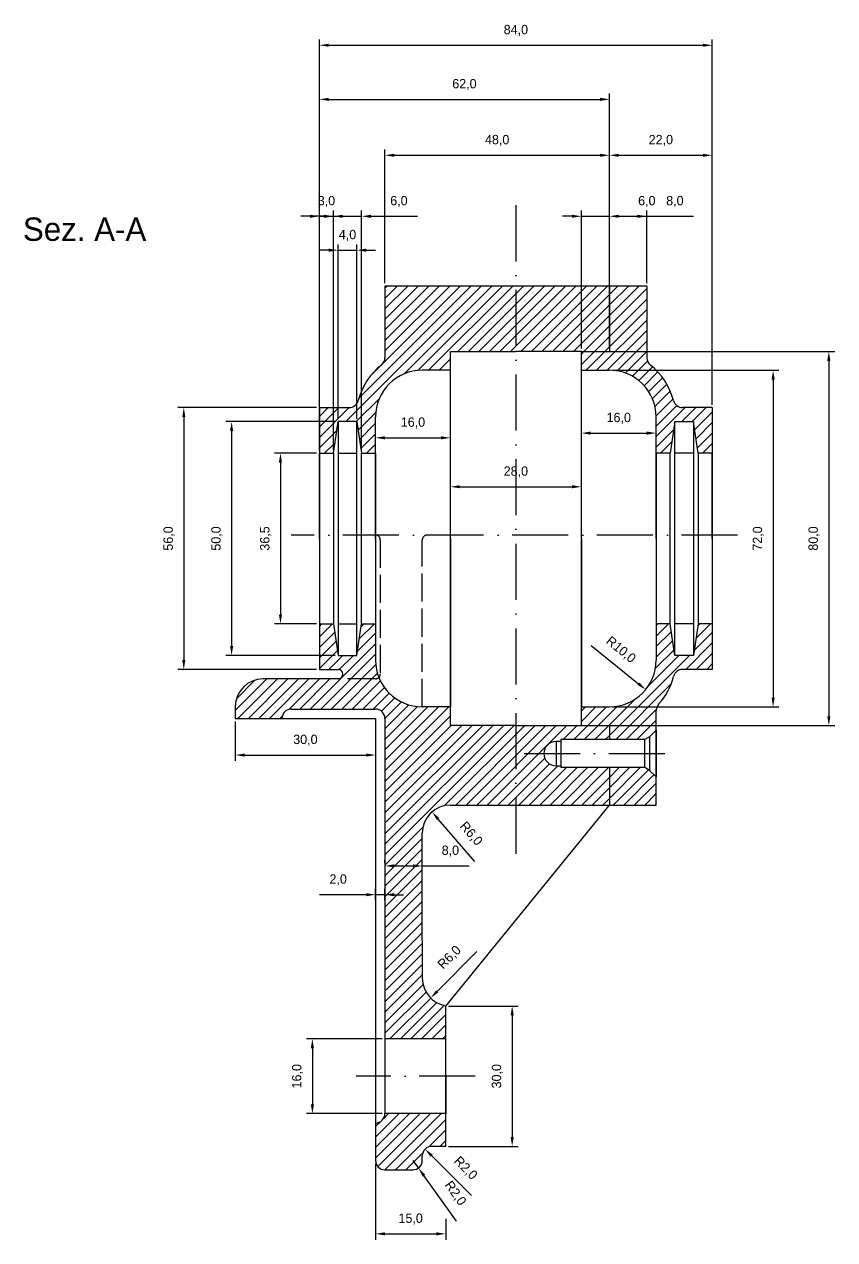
# Model space of a CAD drawing. Header units: millimetres. Extents: x -473 to -44, y 119 to 395.
# Drawn here: x -217 to -43.7, y 135.5 to 395.5 of the extents above; entities that cross this region are included whole.
import ezdxf

# ---------------------------------------------------------------- set-up
doc = ezdxf.new("R2010")
doc.units = ezdxf.units.MM
doc.linetypes.add('ACAD_ISO02W100', pattern=[15, 12, -3])
doc.linetypes.add('ACAD_ISO10W100', pattern=[18, 12, -3, 0, -3])
doc.layers.add('asse', color=12, linetype='ACAD_ISO10W100', plot=False)
doc.layers.add('punti nascosti', color=212, linetype='ACAD_ISO02W100', plot=False)
for name, color, linetype in [('oggetto', 7, 'Continuous'), ('quotatura', 130, 'Continuous'), ('sezione', 12, 'Continuous')]:
    doc.layers.add(name, color=color, linetype=linetype)
doc.dimstyles.new('ISO-25', dxfattribs={"dimtxt": 2, "dimasz": 2, "dimexe": 1.25, "dimexo": 0.625, "dimgap": 2, "dimtad": 1, "dimdec": 1, "dimzin": 1, "dimtxsty": 'Standard', "dimcen": 2.5, "dimadec": 0, "dimazin": 0, "dimtfac": 1, "dimtdec": 1, "dimtmove": 0, "dimatfit": 3, "dimfxl": 1, "dimarcsym": 0})
pattern_1 = [(45, (16.211, 5.767), (-1.122532, 1.122532), [])]

# ---------------------------------------------------------------- blocks, each defined once
blk = doc.blocks.new('*D22')
at = {"layer": 'quotatura', "color": 0, "lineweight": -2, "transparency": 16777216}
for p, q in [((-153.89, 314.12), (-153.89, 392.24)), ((-151.89, 390.99), (-71.89, 390.99)), ((-69.89, 314.12), (-69.89, 392.24))]:
    blk.add_line(p, q, dxfattribs=at)
at = {"layer": 'quotatura', "color": 0, "transparency": 16777216}
for points in [[(-151.89, 391.33), (-151.89, 390.66), (-153.89, 390.99)], [(-71.89, 391.33), (-71.89, 390.66), (-69.89, 390.99)]]:
    blk.add_solid(points, dxfattribs=at)
at = {"layer": 'quotatura', "color": 0, "transparency": 16777216, "insert": (-111.89, 394.16), "char_height": 2, "attachment_point": 5}
blk.add_mtext('84,0', dxfattribs=at)
blk = doc.blocks.new('*D23')
at = {"layer": 'quotatura', "color": 0, "lineweight": -2, "transparency": 16777216}
for p, q in [((-153.89, 314.12), (-153.89, 380.67)), ((-91.89, 340.12), (-91.89, 380.67)), ((-151.89, 379.42), (-93.89, 379.42))]:
    blk.add_line(p, q, dxfattribs=at)
at = {"layer": 'quotatura', "color": 0, "transparency": 16777216}
for points in [[(-151.89, 379.76), (-151.89, 379.09), (-153.89, 379.42)], [(-93.89, 379.76), (-93.89, 379.09), (-91.89, 379.42)]]:
    blk.add_solid(points, dxfattribs=at)
at = {"layer": 'quotatura', "color": 0, "transparency": 16777216, "insert": (-122.89, 382.59), "char_height": 2, "attachment_point": 5}
blk.add_mtext('62,0', dxfattribs=at)
blk = doc.blocks.new('*D24')
at = {"layer": 'quotatura', "color": 0, "lineweight": -2, "transparency": 16777216}
for p, q in [((-139.89, 340.12), (-139.89, 368.71)), ((-137.89, 367.46), (-93.89, 367.46)), ((-91.89, 340.12), (-91.89, 368.71))]:
    blk.add_line(p, q, dxfattribs=at)
at = {"layer": 'quotatura', "color": 0, "transparency": 16777216}
for points in [[(-137.89, 367.79), (-137.89, 367.13), (-139.89, 367.46)], [(-93.89, 367.79), (-93.89, 367.13), (-91.89, 367.46)]]:
    blk.add_solid(points, dxfattribs=at)
at = {"layer": 'quotatura', "color": 0, "transparency": 16777216, "insert": (-115.89, 370.63), "char_height": 2, "attachment_point": 5}
blk.add_mtext('48,0', dxfattribs=at)
blk = doc.blocks.new('*D25')
at = {"layer": 'quotatura', "color": 0, "lineweight": -2, "transparency": 16777216}
for p, q in [((-91.89, 340.12), (-91.89, 368.71)), ((-89.89, 367.46), (-71.89, 367.46)), ((-69.89, 340.12), (-69.89, 368.71))]:
    blk.add_line(p, q, dxfattribs=at)
at = {"layer": 'quotatura', "color": 0, "transparency": 16777216}
for points in [[(-89.89, 367.79), (-89.89, 367.13), (-91.89, 367.46)], [(-71.89, 367.79), (-71.89, 367.13), (-69.89, 367.46)]]:
    blk.add_solid(points, dxfattribs=at)
at = {"layer": 'quotatura', "color": 0, "transparency": 16777216, "insert": (-80.89, 370.63), "char_height": 2, "attachment_point": 5}
blk.add_mtext('22,0', dxfattribs=at)
blk = doc.blocks.new('*D26')
at = {"layer": 'quotatura', "color": 0, "lineweight": -2, "transparency": 16777216}
for p, q in [((-99.89, 354.42), (-101.89, 354.42)), ((-97.89, 326.12), (-97.89, 355.67)), ((-97.89, 354.42), (-91.89, 354.42)), ((-91.89, 326.12), (-91.89, 355.67)), ((-89.89, 354.42), (-79.89, 354.42))]:
    blk.add_line(p, q, dxfattribs=at)
at = {"layer": 'quotatura', "color": 0, "transparency": 16777216}
for points in [[(-99.89, 354.75), (-99.89, 354.08), (-97.89, 354.42)], [(-89.89, 354.75), (-89.89, 354.08), (-91.89, 354.42)]]:
    blk.add_solid(points, dxfattribs=at)
at = {"layer": 'quotatura', "color": 0, "transparency": 16777216, "insert": (-83.89, 357.58), "char_height": 2, "attachment_point": 5}
blk.add_mtext('6,0', dxfattribs=at)
blk = doc.blocks.new('*D27')
at = {"layer": 'quotatura', "color": 0, "lineweight": -2, "transparency": 16777216}
for p, q in [((-91.89, 340.12), (-91.89, 355.67)), ((-89.89, 354.42), (-85.89, 354.42)), ((-83.89, 340.12), (-83.89, 355.67)), ((-83.89, 354.42), (-73.89, 354.42))]:
    blk.add_line(p, q, dxfattribs=at)
at = {"layer": 'quotatura', "color": 0, "transparency": 16777216}
for points in [[(-89.89, 354.75), (-89.89, 354.08), (-91.89, 354.42)], [(-85.89, 354.75), (-85.89, 354.08), (-83.89, 354.42)]]:
    blk.add_solid(points, dxfattribs=at)
at = {"layer": 'quotatura', "color": 0, "transparency": 16777216, "insert": (-77.89, 357.58), "char_height": 2, "attachment_point": 5}
blk.add_mtext('8,0', dxfattribs=at)
blk = doc.blocks.new('*D28')
at = {"layer": 'quotatura', "color": 0, "lineweight": -2, "transparency": 16777216}
for p, q in [((-155.89, 354.42), (-157.89, 354.42)), ((-153.89, 304.37), (-153.89, 355.67)), ((-153.89, 354.42), (-150.89, 354.42)), ((-150.89, 304.37), (-150.89, 355.67)), ((-148.89, 354.42), (-146.89, 354.42))]:
    blk.add_line(p, q, dxfattribs=at)
at = {"layer": 'quotatura', "color": 0, "transparency": 16777216}
for points in [[(-155.89, 354.75), (-155.89, 354.08), (-153.89, 354.42)], [(-148.89, 354.75), (-148.89, 354.08), (-150.89, 354.42)]]:
    blk.add_solid(points, dxfattribs=at)
at = {"layer": 'quotatura', "color": 0, "transparency": 16777216, "insert": (-152.39, 357.58), "char_height": 2, "attachment_point": 5}
blk.add_mtext('3,0', dxfattribs=at)
blk = doc.blocks.new('*D29')
at = {"layer": 'quotatura', "color": 0, "lineweight": -2, "transparency": 16777216}
for p, q in [((-152.89, 354.42), (-154.89, 354.42)), ((-150.89, 304.37), (-150.89, 355.67)), ((-150.89, 354.42), (-144.89, 354.42)), ((-144.89, 304.37), (-144.89, 355.67)), ((-142.89, 354.42), (-132.89, 354.42))]:
    blk.add_line(p, q, dxfattribs=at)
at = {"layer": 'quotatura', "color": 0, "transparency": 16777216}
for points in [[(-152.89, 354.75), (-152.89, 354.08), (-150.89, 354.42)], [(-142.89, 354.75), (-142.89, 354.08), (-144.89, 354.42)]]:
    blk.add_solid(points, dxfattribs=at)
at = {"layer": 'quotatura', "color": 0, "transparency": 16777216, "insert": (-136.89, 357.58), "char_height": 2, "attachment_point": 5}
blk.add_mtext('6,0', dxfattribs=at)
blk = doc.blocks.new('*D30')
at = {"layer": 'quotatura', "color": 0, "lineweight": -2, "transparency": 16777216}
for p, q in [((-149.89, 311.12), (-149.89, 348.41)), ((-145.89, 311.12), (-145.89, 348.41)), ((-151.89, 347.16), (-153.89, 347.16)), ((-149.89, 347.16), (-145.89, 347.16)), ((-143.89, 347.16), (-141.89, 347.16))]:
    blk.add_line(p, q, dxfattribs=at)
at = {"layer": 'quotatura', "color": 0, "transparency": 16777216}
for points in [[(-151.89, 347.5), (-151.89, 346.83), (-149.89, 347.16)], [(-143.89, 347.5), (-143.89, 346.83), (-145.89, 347.16)]]:
    blk.add_solid(points, dxfattribs=at)
at = {"layer": 'quotatura', "color": 0, "transparency": 16777216, "insert": (-147.89, 350.33), "char_height": 2, "attachment_point": 5}
blk.add_mtext('4,0', dxfattribs=at)
blk = doc.blocks.new('*D31')
at = {"layer": 'quotatura', "color": 0, "lineweight": -2, "transparency": 16777216}
for p, q in [((-91.26, 321.5), (-55.64, 321.5)), ((-56.89, 319.5), (-56.89, 251.5)), ((-91.26, 249.5), (-55.64, 249.5))]:
    blk.add_line(p, q, dxfattribs=at)
at = {"layer": 'quotatura', "color": 0, "transparency": 16777216}
for points in [[(-57.22, 319.5), (-56.55, 319.5), (-56.89, 321.5)], [(-57.22, 251.5), (-56.55, 251.5), (-56.89, 249.5)]]:
    blk.add_solid(points, dxfattribs=at)
at = {"layer": 'quotatura', "color": 0, "transparency": 16777216, "insert": (-60.05, 285.5), "char_height": 2, "attachment_point": 5, "rotation": 90}
blk.add_mtext('72,0', dxfattribs=at)
blk = doc.blocks.new('*D32')
at = {"layer": 'quotatura', "color": 0, "lineweight": -2, "transparency": 16777216}
for p, q in [((-97.26, 325.5), (-43.72, 325.5)), ((-44.97, 323.5), (-44.97, 247.5)), ((-97.26, 245.5), (-43.72, 245.5))]:
    blk.add_line(p, q, dxfattribs=at)
at = {"layer": 'quotatura', "color": 0, "transparency": 16777216}
for points in [[(-45.31, 323.5), (-44.64, 323.5), (-44.97, 325.5)], [(-45.31, 247.5), (-44.64, 247.5), (-44.97, 245.5)]]:
    blk.add_solid(points, dxfattribs=at)
at = {"layer": 'quotatura', "color": 0, "transparency": 16777216, "insert": (-48.14, 285.5), "char_height": 2, "attachment_point": 5, "rotation": 90}
blk.add_mtext('80,0', dxfattribs=at)
blk = doc.blocks.new('*D33')
at = {"layer": 'quotatura', "color": 0, "lineweight": -2, "transparency": 16777216}
blk.add_line((-95.77, 262.65), (-85.68, 254.45), dxfattribs=at)
at = {"layer": 'quotatura', "color": 0, "transparency": 16777216}
blk.add_solid([(-85.47, 254.71), (-85.89, 254.19), (-84.13, 253.19)], dxfattribs=at)
at = {"layer": 'quotatura', "color": 0, "transparency": 16777216, "insert": (-89.5, 261.64), "char_height": 2, "attachment_point": 5, "rotation": 320.8714}
blk.add_mtext('R10,0', dxfattribs=at)
blk = doc.blocks.new('*D34')
at = {"layer": 'quotatura', "color": 0, "lineweight": -2, "transparency": 16777216}
for p, q in [((-97.89, 308.67), (-97.89, 309.3)), ((-95.89, 308.05), (-83.89, 308.05)), ((-81.89, 308.67), (-81.89, 309.3))]:
    blk.add_line(p, q, dxfattribs=at)
at = {"layer": 'quotatura', "color": 0, "transparency": 16777216}
for points in [[(-95.89, 308.38), (-95.89, 307.71), (-97.89, 308.05)], [(-83.89, 308.38), (-83.89, 307.71), (-81.89, 308.05)]]:
    blk.add_solid(points, dxfattribs=at)
at = {"layer": 'quotatura', "color": 0, "transparency": 16777216, "insert": (-89.89, 311.21), "char_height": 2, "attachment_point": 5}
blk.add_mtext('16,0', dxfattribs=at)
blk = doc.blocks.new('*D35')
at = {"layer": 'quotatura', "color": 0, "lineweight": -2, "transparency": 16777216}
for p, q in [((-125.89, 297.2), (-125.89, 297.82)), ((-123.89, 296.57), (-99.89, 296.57)), ((-97.89, 297.2), (-97.89, 297.82))]:
    blk.add_line(p, q, dxfattribs=at)
at = {"layer": 'quotatura', "color": 0, "transparency": 16777216}
for points in [[(-123.89, 296.91), (-123.89, 296.24), (-125.89, 296.57)], [(-99.89, 296.91), (-99.89, 296.24), (-97.89, 296.57)]]:
    blk.add_solid(points, dxfattribs=at)
at = {"layer": 'quotatura', "color": 0, "transparency": 16777216, "insert": (-111.89, 299.74), "char_height": 2, "attachment_point": 5}
blk.add_mtext('28,0', dxfattribs=at)
blk = doc.blocks.new('*D36')
at = {"layer": 'quotatura', "color": 0, "lineweight": -2, "transparency": 16777216}
for p, q in [((-141.89, 307.67), (-141.89, 308.29)), ((-139.89, 307.04), (-127.89, 307.04)), ((-125.89, 307.67), (-125.89, 308.29))]:
    blk.add_line(p, q, dxfattribs=at)
at = {"layer": 'quotatura', "color": 0, "transparency": 16777216}
for points in [[(-139.89, 307.37), (-139.89, 306.71), (-141.89, 307.04)], [(-127.89, 307.37), (-127.89, 306.71), (-125.89, 307.04)]]:
    blk.add_solid(points, dxfattribs=at)
at = {"layer": 'quotatura', "color": 0, "transparency": 16777216, "insert": (-133.89, 310.21), "char_height": 2, "attachment_point": 5}
blk.add_mtext('16,0', dxfattribs=at)
blk = doc.blocks.new('*D37')
at = {"layer": 'quotatura', "color": 0, "lineweight": -2, "transparency": 16777216}
for p, q in [((-171.89, 246.4), (-171.89, 237.94)), ((-141.89, 246.4), (-141.89, 237.94)), ((-169.89, 239.19), (-143.89, 239.19))]:
    blk.add_line(p, q, dxfattribs=at)
at = {"layer": 'quotatura', "color": 0, "transparency": 16777216}
for points in [[(-169.89, 239.53), (-169.89, 238.86), (-171.89, 239.19)], [(-143.89, 239.53), (-143.89, 238.86), (-141.89, 239.19)]]:
    blk.add_solid(points, dxfattribs=at)
at = {"layer": 'quotatura', "color": 0, "transparency": 16777216, "insert": (-156.89, 242.36), "char_height": 2, "attachment_point": 5}
blk.add_mtext('30,0', dxfattribs=at)
blk = doc.blocks.new('*D38')
at = {"layer": 'quotatura', "color": 0, "lineweight": -2, "transparency": 16777216}
for p, q in [((-141.89, 208.14), (-141.89, 210.58)), ((-139.89, 208.14), (-139.89, 210.58)), ((-143.89, 209.33), (-153.89, 209.33)), ((-139.89, 209.33), (-141.89, 209.33)), ((-137.89, 209.33), (-135.89, 209.33))]:
    blk.add_line(p, q, dxfattribs=at)
at = {"layer": 'quotatura', "color": 0, "transparency": 16777216}
for points in [[(-143.89, 209.66), (-143.89, 208.99), (-141.89, 209.33)], [(-137.89, 209.66), (-137.89, 208.99), (-139.89, 209.33)]]:
    blk.add_solid(points, dxfattribs=at)
at = {"layer": 'quotatura', "color": 0, "transparency": 16777216, "insert": (-149.89, 212.49), "char_height": 2, "attachment_point": 5}
blk.add_mtext('2,0', dxfattribs=at)
blk = doc.blocks.new('*D39')
at = {"layer": 'quotatura', "color": 0, "lineweight": -2, "transparency": 16777216}
for p, q in [((-139.89, 216.11), (-139.89, 216.73)), ((-131.89, 216.11), (-131.89, 216.73)), ((-137.89, 215.48), (-133.89, 215.48)), ((-131.89, 215.48), (-121.89, 215.48))]:
    blk.add_line(p, q, dxfattribs=at)
at = {"layer": 'quotatura', "color": 0, "transparency": 16777216}
for points in [[(-137.89, 215.82), (-137.89, 215.15), (-139.89, 215.48)], [(-133.89, 215.82), (-133.89, 215.15), (-131.89, 215.48)]]:
    blk.add_solid(points, dxfattribs=at)
at = {"layer": 'quotatura', "color": 0, "transparency": 16777216, "insert": (-125.89, 218.65), "char_height": 2, "attachment_point": 5}
blk.add_mtext('8,0', dxfattribs=at)
blk = doc.blocks.new('*D40')
at = {"layer": 'quotatura', "color": 0, "lineweight": -2, "transparency": 16777216}
blk.add_line((-120.63, 216.46), (-128.51, 225.51), dxfattribs=at)
at = {"layer": 'quotatura', "color": 0, "transparency": 16777216}
blk.add_solid([(-128.26, 225.73), (-128.77, 225.29), (-129.83, 227.02)], dxfattribs=at)
at = {"layer": 'quotatura', "color": 0, "transparency": 16777216, "insert": (-121.53, 222.31), "char_height": 2, "attachment_point": 5, "rotation": 311.0647}
blk.add_mtext('R6,0', dxfattribs=at)
blk = doc.blocks.new('*D41')
at = {"layer": 'quotatura', "color": 0, "lineweight": -2, "transparency": 16777216}
blk.add_line((-120.25, 197.17), (-128.71, 188.66), dxfattribs=at)
at = {"layer": 'quotatura', "color": 0, "transparency": 16777216}
blk.add_solid([(-128.94, 188.89), (-128.47, 188.42), (-130.12, 187.24)], dxfattribs=at)
at = {"layer": 'quotatura', "color": 0, "transparency": 16777216, "insert": (-126.02, 195.86), "char_height": 2, "attachment_point": 5, "rotation": 45.1835}
blk.add_mtext('R6,0', dxfattribs=at)
blk = doc.blocks.new('*D42')
at = {"layer": 'quotatura', "color": 0, "lineweight": -2, "transparency": 16777216}
for p, q in [((-126.26, 185.5), (-111.43, 185.5)), ((-112.68, 183.5), (-112.68, 157.5)), ((-126.26, 155.5), (-111.43, 155.5))]:
    blk.add_line(p, q, dxfattribs=at)
at = {"layer": 'quotatura', "color": 0, "transparency": 16777216}
for points in [[(-113.02, 183.5), (-112.35, 183.5), (-112.68, 185.5)], [(-113.02, 157.5), (-112.35, 157.5), (-112.68, 155.5)]]:
    blk.add_solid(points, dxfattribs=at)
at = {"layer": 'quotatura', "color": 0, "transparency": 16777216, "insert": (-115.85, 170.5), "char_height": 2, "attachment_point": 5, "rotation": 90}
blk.add_mtext('30,0', dxfattribs=at)
blk = doc.blocks.new('*D43')
at = {"layer": 'quotatura', "color": 0, "lineweight": -2, "transparency": 16777216}
blk.add_line((-121.41, 145), (-129.89, 153.5), dxfattribs=at)
at = {"layer": 'quotatura', "color": 0, "transparency": 16777216}
blk.add_solid([(-129.65, 153.73), (-130.12, 153.26), (-131.3, 154.91)], dxfattribs=at)
at = {"layer": 'quotatura', "color": 0, "transparency": 16777216, "insert": (-122.7, 150.78), "char_height": 2, "attachment_point": 5, "rotation": 314.9461}
blk.add_mtext('R2,0', dxfattribs=at)
blk = doc.blocks.new('*D44')
at = {"layer": 'quotatura', "color": 0, "lineweight": -2, "transparency": 16777216}
for p, q in [((-133.89, 152.5), (-132.72, 150.87)), ((-124.55, 139.5), (-131.55, 149.25))]:
    blk.add_line(p, q, dxfattribs=at)
at = {"layer": 'quotatura', "color": 0, "transparency": 16777216}
blk.add_solid([(-131.28, 149.44), (-131.82, 149.05), (-132.72, 150.87)], dxfattribs=at)
at = {"layer": 'quotatura', "color": 0, "transparency": 16777216, "insert": (-124.9, 145.41), "char_height": 2, "attachment_point": 5, "rotation": 305.6961}
blk.add_mtext('R2,0', dxfattribs=at)
blk = doc.blocks.new('*D45')
at = {"layer": 'quotatura', "color": 0, "lineweight": -2, "transparency": 16777216}
for p, q in [((-141.89, 151.87), (-141.89, 135.55)), ((-126.89, 140.02), (-126.89, 135.55)), ((-139.89, 136.8), (-128.89, 136.8))]:
    blk.add_line(p, q, dxfattribs=at)
at = {"layer": 'quotatura', "color": 0, "transparency": 16777216}
for points in [[(-139.89, 137.13), (-139.89, 136.46), (-141.89, 136.8)], [(-128.89, 137.13), (-128.89, 136.46), (-126.89, 136.8)]]:
    blk.add_solid(points, dxfattribs=at)
at = {"layer": 'quotatura', "color": 0, "transparency": 16777216, "insert": (-134.39, 139.96), "char_height": 2, "attachment_point": 5}
blk.add_mtext('15,0', dxfattribs=at)
blk = doc.blocks.new('*D46')
at = {"layer": 'quotatura', "color": 0, "lineweight": -2, "transparency": 16777216}
for p, q in [((-140.51, 178.5), (-156.65, 178.5)), ((-155.4, 176.5), (-155.4, 164.5)), ((-140.51, 162.5), (-156.65, 162.5))]:
    blk.add_line(p, q, dxfattribs=at)
at = {"layer": 'quotatura', "color": 0, "transparency": 16777216}
for points in [[(-155.73, 176.5), (-155.07, 176.5), (-155.4, 178.5)], [(-155.73, 164.5), (-155.07, 164.5), (-155.4, 162.5)]]:
    blk.add_solid(points, dxfattribs=at)
at = {"layer": 'quotatura', "color": 0, "transparency": 16777216, "insert": (-158.57, 170.5), "char_height": 2, "attachment_point": 5, "rotation": 90}
blk.add_mtext('16,0', dxfattribs=at)
blk = doc.blocks.new('*D48')
at = {"layer": 'quotatura', "color": 0, "lineweight": -2, "transparency": 16777216}
for p, q in [((-154.51, 303.75), (-163.47, 303.75)), ((-162.22, 301.75), (-162.22, 269.25)), ((-154.51, 267.25), (-163.47, 267.25))]:
    blk.add_line(p, q, dxfattribs=at)
at = {"layer": 'quotatura', "color": 0, "transparency": 16777216}
for points in [[(-162.56, 301.75), (-161.89, 301.75), (-162.22, 303.75)], [(-162.56, 269.25), (-161.89, 269.25), (-162.22, 267.25)]]:
    blk.add_solid(points, dxfattribs=at)
at = {"layer": 'quotatura', "color": 0, "transparency": 16777216, "insert": (-165.39, 285.5), "char_height": 2, "attachment_point": 5, "rotation": 90}
blk.add_mtext('36,5', dxfattribs=at)
blk = doc.blocks.new('*D49')
at = {"layer": 'quotatura', "color": 0, "lineweight": -2, "transparency": 16777216}
for p, q in [((-150.51, 310.5), (-173.92, 310.5)), ((-172.67, 308.5), (-172.67, 262.5)), ((-150.51, 260.5), (-173.92, 260.5))]:
    blk.add_line(p, q, dxfattribs=at)
at = {"layer": 'quotatura', "color": 0, "transparency": 16777216}
for points in [[(-173, 308.5), (-172.33, 308.5), (-172.67, 310.5)], [(-173, 262.5), (-172.33, 262.5), (-172.67, 260.5)]]:
    blk.add_solid(points, dxfattribs=at)
at = {"layer": 'quotatura', "color": 0, "transparency": 16777216, "insert": (-175.83, 285.5), "char_height": 2, "attachment_point": 5, "rotation": 90}
blk.add_mtext('50,0', dxfattribs=at)
blk = doc.blocks.new('*D50')
at = {"layer": 'quotatura', "color": 0, "lineweight": -2, "transparency": 16777216}
for p, q in [((-154.51, 313.5), (-184.14, 313.5)), ((-182.89, 311.5), (-182.89, 259.5)), ((-154.51, 257.5), (-184.14, 257.5))]:
    blk.add_line(p, q, dxfattribs=at)
at = {"layer": 'quotatura', "color": 0, "transparency": 16777216}
for points in [[(-183.22, 311.5), (-182.55, 311.5), (-182.89, 313.5)], [(-183.22, 259.5), (-182.55, 259.5), (-182.89, 257.5)]]:
    blk.add_solid(points, dxfattribs=at)
at = {"layer": 'quotatura', "color": 0, "transparency": 16777216, "insert": (-186.05, 285.5), "char_height": 2, "attachment_point": 5, "rotation": 90}
blk.add_mtext('56,0', dxfattribs=at)

msp = doc.modelspace()

# ---------------------------------------------------------------- hatches: boundary and pattern name
at = {"layer": 'sezione', "true_color": 0xcd2027}
h = msp.add_hatch(dxfattribs=at)
h.set_pattern_fill('ANSI31', color=242, scale=0.5)
h.set_pattern_definition(pattern_1)
h.paths.add_polyline_path([(-111.89, 339.5), (-139.89, 339.5), (-139.89, 324.17, -0.229585), (-140.65, 322.6, 0.164533), (-145.59, 315, -0.342634), (-147.53, 313.5), (-153.89, 313.5), (-153.89, 303.75), (-150.89, 303.75), (-149.89, 310.5), (-145.89, 310.5), (-144.89, 303.75), (-141.89, 303.75), (-141.89, 311.5, -0.414214), (-131.89, 321.5), (-125.89, 321.5), (-125.89, 325.5), (-111.89, 325.5)])
h.paths.add_polyline_path([(-91.89, 339.5), (-111.89, 339.5), (-111.89, 325.5), (-97.89, 325.5), (-91.89, 325.5)])
h = msp.add_hatch(dxfattribs=at)
h.set_pattern_fill('ANSI31', color=242, scale=0.5)
h.set_pattern_definition(pattern_1)
h.paths.add_polyline_path([(-83.89, 339.5), (-91.89, 339.5), (-91.89, 325.5), (-83.89, 325.5)])
h.paths.add_polyline_path([(-83.13, 322.6, -0.229585), (-83.89, 324.17), (-83.89, 325.5), (-91.89, 325.5), (-97.89, 325.5), (-97.89, 321.5), (-91.89, 321.5, -0.414214), (-81.89, 311.5), (-81.89, 303.75), (-78.89, 303.75), (-77.89, 310.5), (-73.89, 310.5), (-72.89, 303.75), (-69.89, 303.75), (-69.89, 313.5), (-76.25, 313.5, -0.342634), (-78.19, 315, 0.164533)])
h.paths.add_polyline_path([(-78.19, 255.99, -0.342634), (-76.25, 257.5), (-69.89, 257.5), (-69.89, 267.25), (-72.89, 267.25), (-73.89, 260.5), (-77.89, 260.5), (-78.89, 267.25), (-81.89, 267.25), (-81.89, 259.5, -0.414214), (-91.89, 249.5), (-97.89, 249.5), (-97.89, 245.5), (-81.89, 245.5), (-81.89, 248.7, -0.185242), (-81.37, 250.04, 0.121151)])
h.paths.add_polyline_path([(-81.89, 244.5), (-81.89, 245.5), (-91.89, 245.5), (-91.89, 242.5), (-84.3, 242.5), (-83.3, 243.08)])
h.paths.add_polyline_path([(-81.89, 234.5), (-83.3, 235.91), (-84.3, 236.5), (-91.89, 236.5), (-91.89, 228.5), (-81.89, 228.5)])
h = msp.add_hatch(dxfattribs=at)
h.set_pattern_fill('ANSI31', color=242, scale=0.5)
h.set_pattern_definition(pattern_1)
h.paths.add_polyline_path([(-91.89, 236.5), (-102.3, 236.5), (-102.3, 236.9), (-103.3, 236.9, -1), (-103.3, 242.1), (-102.3, 242.1), (-102.3, 242.5), (-91.89, 242.5), (-91.89, 245.5), (-97.89, 245.5), (-111.89, 245.5), (-111.89, 228.5), (-91.89, 228.5)])
h.paths.add_polyline_path([(-126.89, 162.5), (-139.89, 162.5, -0.414214), (-141.89, 160.5), (-141.89, 152.5, 0.414214), (-139.89, 150.5), (-133.89, 150.5, 0.414214), (-131.89, 152.5), (-131.89, 153.5, -0.414214), (-129.89, 155.5), (-126.89, 155.5)])
edge = h.paths.add_edge_path()
edge.add_arc((-149.89, 256.5), 1, 270, 450)
edge.add_line((-149.89, 257.5), (-153.89, 257.5))
edge.add_line((-153.89, 257.5), (-153.89, 267.25))
edge.add_line((-153.89, 267.25), (-150.89, 267.25))
edge.add_line((-150.89, 267.25), (-149.89, 260.5))
edge.add_line((-149.89, 260.5), (-145.89, 260.5))
edge.add_line((-145.89, 260.5), (-144.89, 267.25))
edge.add_line((-144.89, 267.25), (-141.89, 267.25))
edge.add_line((-141.89, 267.25), (-141.89, 259.5))
edge.add_arc((-131.89, 259.5), 10, 180, 270)
edge.add_line((-131.89, 249.5), (-125.89, 249.5))
edge.add_line((-125.89, 249.5), (-125.89, 245.5))
edge.add_line((-125.89, 245.5), (-111.89, 245.5))
edge.add_line((-111.89, 245.5), (-111.89, 228.5))
edge.add_line((-111.89, 228.5), (-125.89, 228.5))
edge.add_arc((-125.89, 222.5), 6, 90, 180)
edge.add_line((-131.89, 222.5), (-131.89, 199.52))
edge.add_line((-131.89, 199.52), (-131.89, 191.5))
edge.add_arc((-125.89, 191.5), 6, 180, 260.4059)
edge.add_line((-126.89, 185.58), (-126.89, 178.5))
edge.add_line((-126.89, 178.5), (-139.89, 178.5))
edge.add_line((-139.89, 178.5), (-139.89, 247.03))
edge.add_arc((-141.89, 247.03), 2, 360, 450)
edge.add_line((-141.89, 249.03), (-159.89, 249.03))
edge.add_arc((-159.89, 247.03), 2, 90, 180)
edge.add_line((-161.89, 247.03), (-171.89, 247.03))
edge.add_line((-171.89, 247.03), (-171.89, 249.5))
edge.add_arc((-165.89, 249.5), 6, 90, 180, ccw=False)
edge.add_line((-165.89, 255.5), (-149.89, 255.5))

# ---------------------------------------------------------------- linework, layer by layer
at = {"layer": 'asse'}
for p, q in [((-111.89, 356.77), (-111.89, 215.71)), ((-64.49, 286.24), (-159.92, 286.24)), ((-110.11, 239.5), (-79.42, 239.5)), ((-120.56, 170.5), (-146.04, 170.5))]:
    msp.add_line(p, q, dxfattribs=at)
at = {"layer": 'oggetto'}
for p, q in [((-83.89, 339.5), (-139.89, 339.5)), ((-139.89, 339.5), (-139.89, 324.17)), ((-83.89, 339.5), (-91.89, 339.5)), ((-91.89, 339.5), (-91.89, 325.5)), ((-83.89, 339.5), (-83.89, 324.17)), ((-125.89, 285.5), (-125.89, 325.5)), ((-125.89, 325.5), (-111.89, 325.5)), ((-97.89, 325.5), (-111.89, 325.5)), ((-97.89, 285.5), (-97.89, 325.5)), ((-97.89, 325.5), (-83.89, 325.5)), ((-125.89, 321.5), (-131.89, 321.5)), ((-125.89, 285.5), (-125.89, 321.5)), ((-97.89, 285.5), (-97.89, 321.5)), ((-97.89, 321.5), (-91.89, 321.5)), ((-153.89, 313.5), (-153.89, 257.5)), ((-153.89, 313.5), (-147.53, 313.5)), ((-69.89, 313.5), (-76.25, 313.5)), ((-69.89, 313.5), (-69.89, 257.5)), ((-150.89, 303.75), (-149.89, 310.5)), ((-145.89, 310.5), (-149.89, 310.5)), ((-149.89, 310.5), (-149.89, 260.5)), ((-145.89, 260.5), (-145.89, 310.5)), ((-145.89, 310.5), (-144.89, 303.75)), ((-141.89, 285.5), (-141.89, 311.5)), ((-81.89, 285.5), (-81.89, 311.5)), ((-77.89, 310.5), (-78.89, 303.75)), ((-77.89, 260.5), (-77.89, 310.5)), ((-77.89, 310.5), (-73.89, 310.5)), ((-73.89, 310.5), (-73.89, 260.5)), ((-72.89, 303.75), (-73.89, 310.5)), ((-153.89, 285.5), (-153.89, 303.75)), ((-153.89, 303.75), (-150.89, 303.75)), ((-153.89, 303.75), (-150.89, 303.75)), ((-150.89, 303.75), (-150.89, 267.25)), ((-149.89, 303.75), (-145.89, 303.75)), ((-144.89, 303.75), (-141.89, 303.75)), ((-144.89, 267.25), (-144.89, 303.75)), ((-141.89, 303.75), (-141.89, 267.25)), ((-81.89, 303.75), (-81.89, 267.25)), ((-78.89, 303.75), (-81.89, 303.75)), ((-78.89, 267.25), (-78.89, 303.75)), ((-73.89, 303.75), (-77.89, 303.75)), ((-69.89, 303.75), (-72.89, 303.75)), ((-69.89, 303.75), (-72.89, 303.75)), ((-72.89, 303.75), (-72.89, 267.25)), ((-69.89, 285.5), (-69.89, 303.75)), ((-153.89, 285.5), (-153.89, 267.25)), ((-141.89, 285.5), (-141.89, 259.5)), ((-125.89, 285.5), (-125.89, 249.5)), ((-125.89, 245.5), (-125.89, 285.5)), ((-97.89, 285.5), (-97.89, 249.5)), ((-97.89, 245.5), (-97.89, 285.5)), ((-81.89, 285.5), (-81.89, 259.5)), ((-69.89, 285.5), (-69.89, 267.25)), ((-153.89, 267.25), (-150.89, 267.25)), ((-150.89, 267.25), (-149.89, 260.5)), ((-149.89, 267.25), (-145.89, 267.25)), ((-145.89, 260.5), (-144.89, 267.25)), ((-144.89, 267.25), (-141.89, 267.25)), ((-78.89, 267.25), (-81.89, 267.25)), ((-77.89, 260.5), (-78.89, 267.25)), ((-73.89, 267.25), (-77.89, 267.25)), ((-72.89, 267.25), (-73.89, 260.5)), ((-69.89, 267.25), (-72.89, 267.25)), ((-149.89, 260.5), (-145.89, 260.5)), ((-73.89, 260.5), (-77.89, 260.5)), ((-153.89, 257.5), (-149.89, 257.5)), ((-69.89, 257.5), (-76.25, 257.5)), ((-149.89, 255.5), (-165.89, 255.5)), ((-171.89, 249.5), (-171.89, 247.03)), ((-171.89, 247.03), (-141.89, 247.03)), ((-171.89, 247.03), (-161.89, 247.03)), ((-161.89, 247.03), (-161.89, 247.03)), ((-159.89, 249.03), (-141.89, 249.03)), ((-141.89, 247.03), (-141.89, 152.5)), ((-139.89, 247.03), (-139.89, 162.5)), ((-125.89, 249.5), (-131.89, 249.5)), ((-97.89, 249.5), (-91.89, 249.5)), ((-81.89, 228.5), (-81.89, 248.7)), ((-111.89, 245.5), (-125.89, 245.5)), ((-111.89, 245.5), (-97.89, 245.5)), ((-97.89, 245.5), (-81.89, 245.5)), ((-91.89, 245.5), (-91.89, 242.5)), ((-81.89, 244.5), (-83.3, 243.08)), ((-81.89, 244.5), (-81.89, 234.5)), ((-102.3, 242.1), (-103.3, 242.1)), ((-103.3, 242.1), (-103.3, 236.9)), ((-84.3, 242.5), (-102.3, 242.5)), ((-102.3, 242.5), (-102.3, 236.5)), ((-83.3, 243.08), (-84.3, 242.5)), ((-84.3, 236.5), (-84.3, 242.5)), ((-83.3, 243.08), (-83.3, 235.91)), ((-103.3, 236.9), (-102.3, 236.9)), ((-102.3, 236.9), (-102.3, 236.5)), ((-84.3, 236.5), (-102.3, 236.5)), ((-91.89, 236.5), (-91.89, 228.5)), ((-83.3, 235.91), (-84.3, 236.5)), ((-81.89, 234.5), (-83.3, 235.91)), ((-126.89, 185.5), (-91.89, 228.5)), ((-125.89, 228.5), (-81.89, 228.5)), ((-131.89, 199.52), (-131.89, 222.5)), ((-131.89, 199.52), (-131.89, 191.5)), ((-126.89, 155.5), (-126.89, 185.5)), ((-126.89, 178.5), (-139.89, 178.5)), ((-126.89, 170.5), (-126.89, 178.5)), ((-126.89, 170.5), (-126.89, 162.5)), ((-126.89, 162.5), (-139.89, 162.5)), ((-141.89, 160.5), (-141.89, 160.5)), ((-131.89, 152.5), (-131.89, 153.5)), ((-126.89, 155.5), (-129.89, 155.5)), ((-139.89, 150.5), (-133.89, 150.5))]:
    msp.add_line(p, q, dxfattribs=at)
for centre, radius, start, end in [((-131.89, 311.5), 14.14, 128.2794, 165.6527), ((-141.89, 324.17), 2, 308.2794, 0), ((-81.89, 324.17), 2, 180, 231.7206), ((-91.89, 311.5), 14.14, 14.3473, 51.7206), ((-131.89, 311.5), 10, 90, 180), ((-91.89, 311.5), 10, 0, 90), ((-147.53, 315.5), 2, 270, 345.6527), ((-76.25, 315.5), 2, 194.3473, 270), ((-149.89, 256.5), 1, 270, 90), ((-131.89, 259.5), 10, 180, 270), ((-91.89, 259.5), 10, 270, 0), ((-76.25, 255.5), 2, 90, 165.6527), ((-165.89, 249.5), 6, 90, 180), ((-91.89, 259.5), 14.14, 318.0215, 345.6527), ((-79.89, 248.7), 2, 138.0215, 180), ((-159.89, 247.03), 2, 90, 180), ((-141.89, 247.03), 2, 0, 90), ((-103.3, 239.5), 2.6, 90, 270), ((-125.89, 222.5), 6, 90, 180), ((-125.89, 191.5), 6, 180, 260.9892), ((-141.89, 162.5), 2, 270, 0), ((-129.89, 153.5), 2, 90, 180), ((-139.89, 152.5), 2, 180, 270), ((-133.89, 152.5), 2, 270, 0)]:
    msp.add_arc(centre, radius, start, end, dxfattribs=at)
at = {"layer": 'punti nascosti'}
for p, q in [((-141.89, 286.24), (-141.89, 286.24)), ((-130.89, 286.24), (-130.89, 286.24))]:
    msp.add_line(p, q, dxfattribs=at)
at = {"layer": 'punti nascosti', "ltscale": 0.5}
for p, q in [((-140.89, 285.24), (-140.89, 256.5)), ((-131.89, 249.5), (-131.89, 285.24)), ((-141.89, 255.5), (-149.89, 255.5))]:
    msp.add_line(p, q, dxfattribs=at)
for centre, start, end in [((-141.89, 285.24), 0, 90), ((-130.89, 285.24), 90, 180), ((-141.89, 256.5), 270, 0)]:
    msp.add_arc(centre, 1, start, end, dxfattribs=at)

# ---------------------------------------------------------------- texts
at = {"layer": 'sezione', "insert": (-217.29, 354.16), "char_height": 5, "attachment_point": 1}
msp.add_mtext_dynamic_manual_height_columns('Sez. A-A', width=67.4073, gutter_width=12.5, heights=[0], dxfattribs=at)

# ---------------------------------------------------------------- dimensions: what is measured, and where the dimension line sits
at = {"layer": 'quotatura'}
for base, p1, p2, picture, middle in [((-69.89, 390.99), (-153.89, 313.5), (-69.89, 313.5), '*D22', (-111.89, 394.16)), ((-91.89, 379.42), (-153.89, 313.5), (-91.89, 339.5), '*D23', (-122.89, 382.59)), ((-91.89, 367.46), (-139.89, 339.5), (-91.89, 339.5), '*D24', (-115.89, 370.63)), ((-69.89, 367.46), (-91.89, 339.5), (-69.89, 339.5), '*D25', (-80.89, 370.63)), ((-144.89, 354.42), (-150.89, 303.75), (-144.89, 303.75), '*D29', (-136.89, 357.58)), ((-91.89, 354.42), (-97.89, 325.5), (-91.89, 325.5), '*D26', (-83.89, 357.58)), ((-83.89, 354.42), (-91.89, 339.5), (-83.89, 339.5), '*D27', (-77.89, 357.58)), ((-81.89, 308.05), (-97.89, 308.05), (-81.89, 308.05), '*D34', (-89.89, 311.21)), ((-125.89, 307.04), (-141.89, 307.04), (-125.89, 307.04), '*D36', (-133.89, 310.21)), ((-97.89, 296.57), (-125.89, 296.57), (-97.89, 296.57), '*D35', (-111.89, 299.74)), ((-141.89, 239.19), (-171.89, 247.03), (-141.89, 247.03), '*D37', (-156.89, 242.36)), ((-131.89, 215.48), (-139.89, 215.48), (-131.89, 215.48), '*D39', (-125.89, 218.65)), ((-126.89, 136.8), (-141.89, 152.5), (-126.89, 140.65), '*D45', (-134.39, 139.96))]:
    dim = msp.add_linear_dim(base=base, p1=p1, p2=p2, dimstyle='ISO-25', dxfattribs=at)
    dim.commit()
    dim.dimension.update_dxf_attribs({"geometry": picture, "text_midpoint": middle})
for base, p1, p2, picture, middle in [((-150.89, 354.42), (-153.89, 303.75), (-150.89, 303.75), '*D28', (-152.39, 354.42)), ((-145.89, 347.16), (-149.89, 310.5), (-145.89, 310.5), '*D30', (-147.89, 347.16)), ((-139.89, 209.33), (-141.89, 207.51), (-139.89, 207.51), '*D38', (-149.89, 209.33))]:
    dim = msp.add_linear_dim(base=base, p1=p1, p2=p2, dimstyle='ISO-25', dxfattribs=at)
    dim.commit()
    dim.dimension.update_dxf_attribs({"geometry": picture, "text_midpoint": middle, "dimtype": 160})
for base, p1, p2, picture, middle in [((-44.97, 245.5), (-97.89, 325.5), (-97.89, 245.5), '*D32', (-48.14, 285.5)), ((-56.89, 249.5), (-91.89, 321.5), (-91.89, 249.5), '*D31', (-60.05, 285.5)), ((-182.89, 257.5), (-153.89, 313.5), (-153.89, 257.5), '*D50', (-186.05, 285.5)), ((-172.67, 260.5), (-149.89, 310.5), (-149.89, 260.5), '*D49', (-175.83, 285.5)), ((-162.22, 267.25), (-153.89, 303.75), (-153.89, 267.25), '*D48', (-165.39, 285.5)), ((-112.68, 155.5), (-126.89, 185.5), (-126.89, 155.5), '*D42', (-115.85, 170.5)), ((-155.4, 162.5), (-139.89, 178.5), (-139.89, 162.5), '*D46', (-158.57, 170.5))]:
    dim = msp.add_linear_dim(base=base, p1=p1, p2=p2, angle=90, dimstyle='ISO-25', dxfattribs=at)
    dim.commit()
    dim.dimension.update_dxf_attribs({"geometry": picture, "text_midpoint": middle})
for center, mpoint, picture, middle in [((-91.89, 259.5), (-84.13, 253.19), '*D33', (-91.5, 259.18)), ((-125.89, 222.5), (-129.83, 227.02), '*D40', (-123.92, 220.23)), ((-125.89, 191.5), (-130.12, 187.24), '*D41', (-123.77, 193.62)), ((-129.89, 153.5), (-131.3, 154.91), '*D43', (-124.94, 148.54))]:
    dim = msp.add_radius_dim(center=center, mpoint=mpoint, dimstyle='ISO-25', dxfattribs=at)
    dim.commit()
    dim.dimension.update_dxf_attribs({"geometry": picture, "text_midpoint": middle, "dimtype": 164})
dim = msp.add_radius_dim(center=(-133.89, 152.5), mpoint=(-132.72, 150.87), dimstyle='ISO-25', dxfattribs=at)
dim.commit()
dim.dimension.update_dxf_attribs({"geometry": '*D44', "text_midpoint": (-124.9, 145.41)})

doc.saveas('drawing.dxf')
